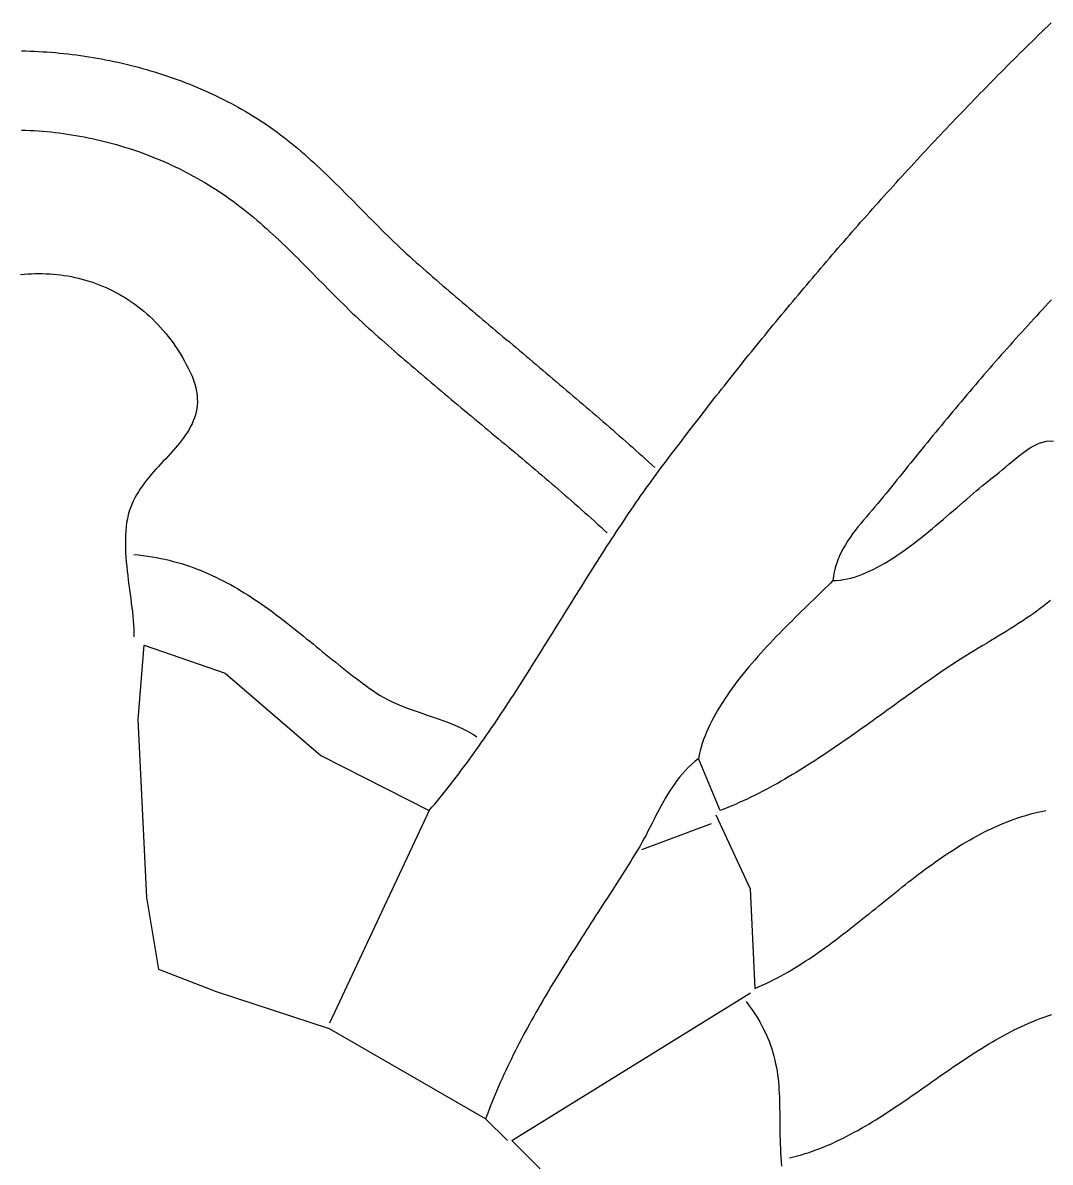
# Model space of a CAD drawing. Header units: millimetres. Extents: x 3 to 844, y 38 to 1106.
# Drawn here: x 433.5 to 670.1, y 736.3 to 998.8 of the extents above; entities that cross this region are included whole.
import ezdxf

# ---------------------------------------------------------------- set-up
doc = ezdxf.new("R2010")
doc.units = ezdxf.units.MM
doc.layers.add('0_0_0', color=3, linetype='Continuous')

msp = doc.modelspace()

# ---------------------------------------------------------------- linework, layer by layer
at = {"layer": '0_0_0'}
for points in [[(670.23, 865.74), (669.46, 865.12), (668.67, 864.5), (667.86, 863.89), (667.04, 863.28), (666.2, 862.68), (665.34, 862.08), (664.47, 861.49), (663.6, 860.91), (662.71, 860.33), (661.82, 859.75), (660.92, 859.18), (660.01, 858.62), (659.11, 858.06), (658.2, 857.5), (657.29, 856.95), (656.39, 856.41), (655.49, 855.86), (654.6, 855.33), (653.72, 854.79), (652.84, 854.26), (651.98, 853.74), (651.13, 853.22), (650.29, 852.7), (649.47, 852.18), (648.66, 851.67), (647.88, 851.16), (647.11, 850.66), (646.32, 850.13), (645.53, 849.59), (644.74, 849.05), (643.94, 848.51), (643.15, 847.95), (642.35, 847.4), (641.55, 846.84), (640.75, 846.27), (639.94, 845.7), (639.14, 845.13), (638.33, 844.55), (637.52, 843.97), (636.71, 843.39), (635.9, 842.81), (635.08, 842.22), (634.27, 841.63), (633.45, 841.04), (632.63, 840.45), (631.81, 839.86), (630.99, 839.27), (630.16, 838.67), (629.34, 838.08), (628.51, 837.49), (627.68, 836.89), (626.85, 836.3), (626.02, 835.71), (625.18, 835.12), (624.35, 834.54), (623.51, 833.95), (622.67, 833.37), (621.83, 832.79), (620.99, 832.21), (620.14, 831.63), (619.3, 831.06), (618.45, 830.49), (617.6, 829.93), (616.75, 829.37), (615.9, 828.82), (615.05, 828.27), (614.19, 827.72), (613.33, 827.19), (612.48, 826.65), (611.62, 826.13), (610.76, 825.61), (609.89, 825.09), (609.03, 824.58), (608.16, 824.09), (607.3, 823.59), (606.43, 823.11), (605.56, 822.63), (604.69, 822.17), (603.81, 821.71), (602.94, 821.26), (602.06, 820.82), (601.18, 820.39), (600.31, 819.97), (599.42, 819.56), (598.54, 819.16), (597.66, 818.77), (596.78, 818.39), (595.89, 818.02), (595, 817.67), (594.11, 817.33), (589.11, 829.33), (588.29, 828.64), (587.51, 827.94), (586.77, 827.23), (586.06, 826.5), (585.4, 825.75), (584.76, 825), (584.16, 824.23), (583.59, 823.45), (583.04, 822.66), (582.51, 821.86), (582.01, 821.05), (581.52, 820.23), (581.05, 819.4), (580.59, 818.57), (580.14, 817.73), (579.7, 816.88), (579.26, 816.03), (578.82, 815.17), (578.39, 814.31), (577.95, 813.44), (577.5, 812.57), (577.05, 811.7), (576.58, 810.83), (576.11, 809.95), (575.61, 809.08), (575.1, 808.2), (574.57, 807.33), (574.04, 806.49), (573.52, 805.65), (572.99, 804.81), (572.45, 803.97), (571.92, 803.13), (571.39, 802.29), (570.85, 801.45), (570.31, 800.61), (569.77, 799.77), (569.23, 798.93), (568.69, 798.09), (568.15, 797.25), (567.6, 796.41), (567.06, 795.57), (566.51, 794.73), (565.97, 793.89), (565.43, 793.05), (564.88, 792.2), (564.34, 791.36), (563.79, 790.51), (563.25, 789.67), (562.7, 788.82), (562.16, 787.98), (561.62, 787.13), (561.08, 786.28), (560.54, 785.43), (560, 784.58), (559.46, 783.73), (558.93, 782.87), (558.4, 782.02), (557.86, 781.16), (557.33, 780.31), (556.81, 779.45), (556.28, 778.59), (555.76, 777.73), (555.24, 776.87), (554.72, 776), (554.21, 775.14), (553.69, 774.27), (553.19, 773.4), (552.68, 772.53), (552.18, 771.66), (551.68, 770.79), (551.19, 769.91), (550.7, 769.03), (550.21, 768.15), (549.73, 767.27), (549.25, 766.39), (548.78, 765.5), (548.31, 764.61), (547.84, 763.72), (547.38, 762.83), (546.93, 761.94), (546.48, 761.04), (546.04, 760.14), (545.6, 759.24), (545.16, 758.33), (544.74, 757.43), (544.32, 756.52), (543.9, 755.6), (543.49, 754.69), (543.09, 753.77), (542.69, 752.85), (542.3, 751.93), (541.92, 751), (541.55, 750.07), (541.18, 749.14), (540.81, 748.21), (540.46, 747.27), (540.11, 746.33), (504.11, 767.08), (478.11, 775.56), (464.84, 780.75), (462.07, 797.33), (460.11, 838.33), (461.43, 855.4), (480.11, 848.97), (502.11, 830.05), (527.11, 817.33), (527.75, 818.08), (528.38, 818.83), (529.01, 819.59), (529.63, 820.36), (530.25, 821.13), (530.87, 821.9), (531.49, 822.67), (532.1, 823.45), (532.7, 824.24), (533.31, 825.02), (533.91, 825.81), (534.51, 826.61), (535.1, 827.4), (535.7, 828.2), (536.28, 829.01), (536.87, 829.81), (537.46, 830.62), (538.04, 831.43), (538.62, 832.25), (539.19, 833.07), (539.77, 833.89), (540.34, 834.71), (540.91, 835.53), (541.47, 836.36), (542.04, 837.19), (542.6, 838.02), (543.16, 838.86), (543.72, 839.7), (544.28, 840.53), (544.83, 841.37), (545.39, 842.22), (545.94, 843.06), (546.49, 843.91), (547.04, 844.75), (547.59, 845.6), (548.13, 846.45), (548.68, 847.3), (549.22, 848.16), (549.76, 849.01), (550.31, 849.87), (550.85, 850.72), (551.39, 851.58), (551.93, 852.44), (552.46, 853.3), (553, 854.16), (553.54, 855.02), (554.07, 855.88), (554.61, 856.74), (555.15, 857.6), (555.68, 858.47), (556.21, 859.33), (556.75, 860.19), (557.28, 861.06), (557.82, 861.92), (558.35, 862.78), (558.89, 863.64), (559.42, 864.51), (559.96, 865.37), (560.49, 866.23), (561.03, 867.09), (561.56, 867.95), (562.1, 868.81), (562.64, 869.67), (563.17, 870.53), (563.71, 871.39), (564.25, 872.25), (564.79, 873.1), (565.33, 873.96), (565.88, 874.81), (566.42, 875.66), (566.96, 876.51), (567.51, 877.36), (568.06, 878.21), (568.6, 879.06), (569.15, 879.9), (569.7, 880.74), (570.26, 881.59), (570.81, 882.43), (571.37, 883.26), (571.93, 884.1), (572.48, 884.93), (573.05, 885.76), (573.61, 886.59), (574.18, 887.42), (574.74, 888.24), (575.31, 889.06), (575.89, 889.88), (576.46, 890.7), (577.04, 891.51), (577.62, 892.32), (578.2, 893.13), (578.79, 893.93), (579.37, 894.73), (579.96, 895.53), (580.56, 896.33), (581.15, 897.12), (581.75, 897.91), (582.34, 898.7), (582.94, 899.49), (583.54, 900.28), (584.13, 901.06), (584.73, 901.85), (585.34, 902.64), (585.94, 903.43), (586.54, 904.22), (587.14, 905.01), (587.75, 905.79), (588.35, 906.58), (588.96, 907.37), (589.57, 908.15), (590.18, 908.94), (590.79, 909.72), (591.4, 910.51), (592.01, 911.29), (592.63, 912.08), (593.24, 912.86), (593.86, 913.64), (594.47, 914.43), (595.09, 915.21), (595.71, 915.99), (596.33, 916.77), (596.95, 917.55), (597.57, 918.34), (598.19, 919.12), (598.81, 919.9), (599.44, 920.68), (600.06, 921.45), (600.69, 922.23), (601.32, 923.01), (601.95, 923.79), (602.58, 924.57), (603.21, 925.34), (603.84, 926.12), (604.47, 926.89), (605.1, 927.67), (605.74, 928.44), (606.37, 929.22), (607.01, 929.99), (607.65, 930.77), (608.29, 931.54), (608.93, 932.31), (609.57, 933.08), (610.21, 933.85), (610.85, 934.62), (611.49, 935.39), (612.14, 936.16), (612.78, 936.93), (613.43, 937.7), (614.08, 938.47), (614.73, 939.23), (615.38, 940), (616.03, 940.77), (616.68, 941.53), (617.33, 942.29), (617.98, 943.06), (618.64, 943.82), (619.29, 944.58), (619.95, 945.35), (620.61, 946.11), (621.26, 946.87), (621.92, 947.63), (622.58, 948.39), (623.24, 949.15), (623.91, 949.9), (624.57, 950.66), (625.23, 951.42), (625.9, 952.17), (626.56, 952.93), (627.23, 953.68), (627.9, 954.44), (628.57, 955.19), (629.24, 955.94), (629.91, 956.69), (630.58, 957.44), (631.25, 958.19), (631.92, 958.94), (632.6, 959.69), (633.27, 960.44), (633.95, 961.19), (634.63, 961.93), (635.3, 962.68), (635.98, 963.42), (636.66, 964.17), (637.34, 964.91), (638.03, 965.65), (638.71, 966.39), (639.39, 967.13), (640.08, 967.87), (640.76, 968.61), (641.45, 969.35), (642.14, 970.09), (642.82, 970.82), (643.51, 971.56), (644.2, 972.29), (644.9, 973.03), (645.59, 973.76), (646.28, 974.49), (646.97, 975.22), (647.67, 975.95), (648.36, 976.68), (649.06, 977.41), (649.76, 978.14), (650.46, 978.87), (651.16, 979.59), (651.86, 980.32), (652.56, 981.04), (653.26, 981.76), (653.96, 982.49), (654.67, 983.21), (655.37, 983.93), (656.08, 984.65), (656.78, 985.36), (657.49, 986.08), (658.2, 986.8), (658.91, 987.51), (659.62, 988.23), (660.33, 988.94), (661.04, 989.65), (661.76, 990.36), (662.47, 991.07), (663.18, 991.78), (663.9, 992.49), (664.62, 993.2), (665.33, 993.9), (666.05, 994.61), (666.77, 995.31), (667.49, 996.02), (668.21, 996.72), (668.93, 997.42), (669.66, 998.12), (670.38, 998.82)], [(433.22, 992.36), (434.19, 992.34), (435.17, 992.31), (436.14, 992.27), (437.11, 992.22), (438.09, 992.16), (439.06, 992.09), (440.03, 992.02), (441, 991.94), (441.98, 991.85), (442.95, 991.75), (443.91, 991.64), (444.88, 991.53), (445.85, 991.4), (446.81, 991.27), (447.78, 991.13), (448.74, 990.98), (449.7, 990.83), (450.65, 990.66), (451.61, 990.49), (452.57, 990.31), (453.52, 990.12), (454.47, 989.92), (455.42, 989.72), (456.36, 989.5), (457.3, 989.28), (458.24, 989.05), (459.18, 988.81), (460.12, 988.57), (461.05, 988.31), (461.98, 988.05), (462.9, 987.78), (463.82, 987.5), (464.74, 987.22), (465.66, 986.92), (466.57, 986.62), (467.48, 986.31), (468.38, 985.99), (469.28, 985.66), (470.18, 985.33), (471.07, 984.99), (471.96, 984.64), (472.84, 984.28), (473.72, 983.92), (474.6, 983.54), (475.47, 983.16), (476.33, 982.77), (477.2, 982.37), (478.05, 981.97), (478.9, 981.56), (479.75, 981.14), (480.59, 980.71), (481.42, 980.27), (482.25, 979.83), (483.08, 979.38), (483.9, 978.92), (484.71, 978.45), (485.52, 977.97), (486.32, 977.49), (487.11, 977), (487.96, 976.46), (488.8, 975.91), (489.63, 975.35), (490.46, 974.78), (491.27, 974.21), (492.08, 973.62), (492.88, 973.02), (493.67, 972.41), (494.45, 971.8), (495.23, 971.17), (496, 970.54), (496.77, 969.9), (497.52, 969.26), (498.28, 968.6), (499.03, 967.95), (499.77, 967.28), (500.51, 966.61), (501.24, 965.94), (501.97, 965.25), (502.69, 964.57), (503.42, 963.88), (504.14, 963.19), (504.85, 962.49), (505.56, 961.79), (506.27, 961.09), (506.98, 960.38), (507.69, 959.67), (508.39, 958.96), (509.1, 958.25), (509.8, 957.54), (510.5, 956.83), (511.21, 956.12), (511.91, 955.4), (512.61, 954.69), (513.31, 953.98), (514.02, 953.27), (514.72, 952.56), (515.43, 951.85), (516.13, 951.14), (516.84, 950.44), (517.56, 949.74), (518.27, 949.04), (518.99, 948.35), (519.71, 947.66), (520.43, 946.97), (521.16, 946.29), (521.89, 945.61), (522.63, 944.94), (523.37, 944.27), (524.11, 943.61), (524.87, 942.95), (525.63, 942.29), (526.38, 941.63), (527.14, 940.97), (527.9, 940.31), (528.66, 939.65), (529.42, 938.99), (530.19, 938.33), (530.95, 937.67), (531.71, 937.02), (532.48, 936.36), (533.24, 935.71), (534.01, 935.05), (534.78, 934.4), (535.55, 933.75), (536.31, 933.09), (537.08, 932.44), (537.85, 931.79), (538.62, 931.14), (539.39, 930.48), (540.16, 929.83), (540.93, 929.18), (541.71, 928.53), (542.48, 927.88), (543.25, 927.23), (544.02, 926.58), (544.79, 925.93), (545.57, 925.28), (546.34, 924.63), (547.11, 923.98), (547.89, 923.33), (548.66, 922.68), (549.43, 922.03), (550.2, 921.38), (550.98, 920.73), (551.75, 920.08), (552.52, 919.43), (553.29, 918.78), (554.06, 918.12), (554.83, 917.47), (555.61, 916.82), (556.38, 916.17), (557.15, 915.52), (557.92, 914.87), (558.69, 914.21), (559.45, 913.56), (560.22, 912.91), (560.99, 912.25), (561.76, 911.6), (562.52, 910.94), (563.29, 910.28), (564.05, 909.63), (564.81, 908.97), (565.58, 908.31), (566.34, 907.65), (567.1, 907), (567.86, 906.34), (568.62, 905.67), (569.38, 905.01), (570.13, 904.35), (570.89, 903.69), (571.64, 903.02), (572.4, 902.36), (573.15, 901.69), (573.9, 901.02), (574.65, 900.36), (575.4, 899.69), (576.14, 899.02), (576.89, 898.35), (577.63, 897.67), (578.37, 897), (579.11, 896.33)], [(433.23, 974.1), (434.19, 974.07), (435.16, 974.03), (436.12, 973.98), (437.08, 973.91), (438.05, 973.84), (439.01, 973.76), (439.97, 973.66), (440.93, 973.56), (441.88, 973.44), (442.84, 973.32), (443.79, 973.18), (444.75, 973.04), (445.7, 972.88), (446.65, 972.71), (447.6, 972.54), (448.54, 972.35), (449.49, 972.15), (450.43, 971.94), (451.37, 971.72), (452.3, 971.5), (453.24, 971.26), (454.17, 971.01), (455.1, 970.75), (456.02, 970.48), (456.95, 970.2), (457.87, 969.91), (458.78, 969.61), (459.7, 969.3), (460.61, 968.98), (461.51, 968.65), (462.41, 968.31), (463.31, 967.96), (464.21, 967.59), (465.1, 967.22), (465.98, 966.84), (466.87, 966.45), (467.74, 966.05), (468.62, 965.64), (469.49, 965.22), (470.35, 964.79), (471.21, 964.35), (472.07, 963.9), (472.92, 963.44), (473.76, 962.97), (474.6, 962.48), (475.43, 961.99), (476.26, 961.49), (477.09, 960.98), (477.9, 960.46), (478.71, 959.93), (479.52, 959.39), (480.32, 958.85), (481.11, 958.29), (481.92, 957.7), (482.72, 957.11), (483.52, 956.5), (484.3, 955.89), (485.08, 955.27), (485.86, 954.65), (486.62, 954.01), (487.38, 953.37), (488.14, 952.72), (488.88, 952.07), (489.63, 951.41), (490.36, 950.74), (491.1, 950.07), (491.82, 949.4), (492.55, 948.72), (493.27, 948.03), (493.99, 947.34), (494.7, 946.65), (495.41, 945.96), (496.12, 945.26), (496.82, 944.56), (497.53, 943.85), (498.23, 943.15), (498.93, 942.44), (499.63, 941.73), (500.33, 941.03), (501.03, 940.32), (501.72, 939.61), (502.42, 938.9), (503.12, 938.19), (503.82, 937.48), (504.52, 936.77), (505.22, 936.07), (505.93, 935.36), (506.63, 934.66), (507.34, 933.96), (508.05, 933.27), (508.76, 932.57), (509.48, 931.88), (510.2, 931.2), (510.92, 930.51), (511.65, 929.84), (512.38, 929.16), (513.11, 928.5), (513.86, 927.83), (514.61, 927.16), (515.36, 926.49), (516.11, 925.82), (516.87, 925.15), (517.62, 924.49), (518.38, 923.83), (519.14, 923.16), (519.9, 922.5), (520.66, 921.84), (521.42, 921.19), (522.18, 920.53), (522.95, 919.87), (523.71, 919.22), (524.48, 918.56), (525.24, 917.91), (526.01, 917.26), (526.78, 916.61), (527.55, 915.95), (528.32, 915.3), (529.09, 914.65), (529.86, 914.01), (530.63, 913.36), (531.41, 912.71), (532.18, 912.06), (532.95, 911.41), (533.73, 910.77), (534.5, 910.12), (535.27, 909.48), (536.05, 908.83), (536.82, 908.18), (537.6, 907.54), (538.37, 906.89), (539.15, 906.25), (539.92, 905.6), (540.7, 904.96), (541.47, 904.31), (542.25, 903.67), (543.02, 903.02), (543.79, 902.38), (544.57, 901.73), (545.34, 901.08), (546.11, 900.44), (546.89, 899.79), (547.66, 899.14), (548.43, 898.49), (549.2, 897.85), (549.97, 897.2), (550.74, 896.55), (551.51, 895.9), (552.27, 895.25), (553.04, 894.59), (553.81, 893.94), (554.57, 893.29), (555.33, 892.63), (556.1, 891.98), (556.86, 891.32), (557.62, 890.66), (558.38, 890.01), (559.14, 889.35), (559.89, 888.68), (560.65, 888.02), (561.4, 887.36), (562.15, 886.7), (562.9, 886.03), (563.65, 885.36), (564.4, 884.69), (565.15, 884.02), (565.89, 883.35), (566.63, 882.68), (567.37, 882), (568.11, 881.33)], [(432.99, 940.8), (433.83, 940.89), (434.67, 940.96), (435.51, 941), (436.35, 941.03), (437.2, 941.05), (438.04, 941.04), (438.87, 941.02), (439.71, 940.97), (440.55, 940.91), (441.38, 940.83), (442.21, 940.74), (443.04, 940.62), (443.87, 940.49), (444.69, 940.34), (445.51, 940.17), (446.32, 939.98), (447.13, 939.77), (447.94, 939.55), (448.74, 939.3), (449.54, 939.04), (450.33, 938.76), (451.11, 938.46), (451.89, 938.14), (452.67, 937.81), (453.44, 937.46), (454.2, 937.09), (454.95, 936.7), (455.7, 936.29), (456.44, 935.86), (457.17, 935.42), (457.89, 934.95), (458.61, 934.47), (459.31, 933.97), (460.01, 933.45), (460.7, 932.92), (461.38, 932.36), (462.04, 931.79), (462.7, 931.2), (463.35, 930.59), (463.99, 929.96), (464.61, 929.31), (465.23, 928.65), (465.83, 927.96), (466.42, 927.26), (467, 926.54), (467.57, 925.8), (468.12, 925.05), (468.66, 924.27), (469.19, 923.48), (469.71, 922.66), (470.21, 921.83), (470.69, 920.98), (471.16, 920.12), (471.62, 919.23), (472.06, 918.33), (472.48, 917.38), (472.84, 916.46), (473.13, 915.57), (473.36, 914.7), (473.53, 913.86), (473.64, 913.03), (473.7, 912.23), (473.71, 911.45), (473.66, 910.68), (473.57, 909.94), (473.44, 909.21), (473.26, 908.5), (473.04, 907.8), (472.78, 907.11), (472.48, 906.44), (472.15, 905.78), (471.79, 905.13), (471.4, 904.49), (470.99, 903.86), (470.54, 903.23), (470.08, 902.61), (469.6, 902), (469.1, 901.4), (468.58, 900.79), (468.05, 900.19), (467.51, 899.59), (466.96, 898.99), (466.41, 898.39), (465.85, 897.79), (465.29, 897.19), (464.73, 896.58), (464.18, 895.96), (463.63, 895.35), (463.08, 894.72), (462.55, 894.09), (462.03, 893.45), (461.53, 892.8), (461.04, 892.13), (460.57, 891.46), (460.13, 890.77), (459.7, 890.07), (459.31, 889.36), (458.94, 888.63), (458.6, 887.88), (458.3, 887.11), (458.03, 886.33), (457.79, 885.46), (457.58, 884.57), (457.42, 883.66), (457.3, 882.72), (457.2, 881.76), (457.15, 880.79), (457.12, 879.8), (457.12, 878.79), (457.14, 877.77), (457.18, 876.73), (457.25, 875.69), (457.33, 874.64), (457.43, 873.58), (457.55, 872.52), (457.67, 871.46), (457.8, 870.39), (457.93, 869.33), (458.07, 868.27), (458.21, 867.22), (458.35, 866.17), (458.49, 865.13), (458.61, 864.1), (458.73, 863.08), (458.84, 862.08), (458.93, 861.09), (459.01, 860.12), (459.06, 859.16), (459.1, 858.23), (459.11, 857.33)], [(670.45, 935), (669.76, 934.27), (669.08, 933.54), (668.39, 932.8), (667.71, 932.06), (667.03, 931.33), (666.34, 930.58), (665.65, 929.83), (664.97, 929.08), (664.29, 928.33), (663.61, 927.58), (662.93, 926.83), (662.25, 926.08), (661.57, 925.32), (660.9, 924.56), (660.23, 923.81), (659.55, 923.05), (658.88, 922.29), (658.21, 921.52), (657.55, 920.76), (656.88, 920), (656.22, 919.23), (655.55, 918.47), (654.89, 917.7), (654.23, 916.93), (653.57, 916.16), (652.91, 915.39), (652.25, 914.62), (651.6, 913.85), (650.94, 913.07), (650.29, 912.3), (649.63, 911.52), (648.98, 910.75), (648.33, 909.97), (647.68, 909.19), (647.03, 908.41), (646.38, 907.63), (645.73, 906.85), (645.09, 906.07), (644.44, 905.29), (643.8, 904.51), (643.15, 903.72), (642.51, 902.94), (641.87, 902.15), (641.23, 901.37), (640.59, 900.58), (639.95, 899.8), (639.31, 899.01), (638.67, 898.22), (638.03, 897.44), (637.39, 896.65), (636.76, 895.86), (636.12, 895.07), (635.48, 894.28), (634.85, 893.49), (634.21, 892.7), (633.58, 891.91), (632.95, 891.12), (632.31, 890.33), (631.7, 889.58), (631.08, 888.83), (630.44, 888.08), (629.79, 887.32), (629.13, 886.56), (628.47, 885.8), (627.81, 885.03), (627.15, 884.26), (626.5, 883.47), (625.86, 882.68), (625.24, 881.88), (624.64, 881.07), (624.05, 880.26), (623.49, 879.42), (622.97, 878.58), (622.47, 877.73), (622.01, 876.86), (621.59, 875.98), (621.21, 875.08), (620.89, 874.16), (620.61, 873.23), (620.38, 872.28), (620.22, 871.31), (620.11, 870.33), (620.92, 870.36), (621.74, 870.43), (622.57, 870.55), (623.4, 870.71), (624.23, 870.91), (625.08, 871.14), (625.92, 871.42), (626.77, 871.73), (627.62, 872.08), (628.48, 872.46), (629.34, 872.86), (630.2, 873.3), (631.06, 873.77), (631.92, 874.26), (632.79, 874.78), (633.65, 875.31), (634.51, 875.87), (635.37, 876.45), (636.24, 877.05), (637.09, 877.67), (637.95, 878.3), (638.8, 878.94), (639.65, 879.59), (640.5, 880.26), (641.34, 880.93), (642.18, 881.61), (643.01, 882.29), (643.83, 882.98), (644.65, 883.67), (645.46, 884.36), (646.27, 885.05), (647.06, 885.74), (647.85, 886.43), (648.63, 887.1), (649.4, 887.77), (650.16, 888.43), (650.91, 889.09), (651.65, 889.72), (652.38, 890.35), (653.09, 890.96), (653.8, 891.55), (654.49, 892.12), (655.17, 892.68), (655.83, 893.21), (656.48, 893.72), (657.11, 894.2), (657.72, 894.67), (658.37, 895.21), (659.08, 895.82), (659.83, 896.46), (660.61, 897.14), (661.43, 897.83), (662.27, 898.53), (663.14, 899.21), (664.02, 899.86), (664.91, 900.48), (665.8, 901.04), (666.7, 901.53), (667.58, 901.94), (668.45, 902.24), (669.31, 902.44), (670.14, 902.51), (670.94, 902.44)], [(459.11, 876.33), (460.17, 876.22), (461.22, 876.1), (462.25, 875.96), (463.26, 875.8), (464.27, 875.63), (465.26, 875.43), (466.24, 875.22), (467.21, 875), (468.17, 874.75), (469.11, 874.49), (470.04, 874.22), (470.97, 873.93), (471.88, 873.62), (472.78, 873.3), (473.67, 872.97), (474.56, 872.62), (475.43, 872.26), (476.3, 871.88), (477.15, 871.5), (478, 871.1), (478.84, 870.68), (479.67, 870.26), (480.5, 869.83), (481.31, 869.38), (482.13, 868.92), (482.93, 868.46), (483.73, 867.98), (484.52, 867.49), (485.31, 867), (486.09, 866.49), (486.87, 865.98), (487.64, 865.46), (488.4, 864.93), (489.17, 864.4), (489.93, 863.85), (490.68, 863.31), (491.44, 862.75), (492.19, 862.19), (492.94, 861.62), (493.68, 861.05), (494.43, 860.47), (495.17, 859.89), (495.91, 859.31), (496.65, 858.72), (497.39, 858.12), (498.13, 857.53), (498.87, 856.93), (499.61, 856.33), (500.35, 855.73), (501.09, 855.12), (501.83, 854.52), (502.57, 853.91), (503.32, 853.31), (504.07, 852.7), (504.82, 852.09), (505.57, 851.49), (506.32, 850.88), (507.08, 850.28), (507.85, 849.68), (508.61, 849.08), (509.38, 848.48), (510.16, 847.88), (510.94, 847.29), (511.72, 846.7), (512.51, 846.12), (513.31, 845.54), (514.11, 844.96), (514.95, 844.4), (515.79, 843.86), (516.65, 843.37), (517.52, 842.9), (518.4, 842.47), (519.29, 842.06), (520.19, 841.67), (521.09, 841.3), (522, 840.95), (522.92, 840.61), (523.84, 840.29), (524.76, 839.97), (525.68, 839.66), (526.61, 839.35), (527.53, 839.04), (528.45, 838.73), (529.37, 838.41), (530.28, 838.09), (531.19, 837.75), (532.09, 837.4), (532.98, 837.04), (533.87, 836.65), (534.74, 836.24), (535.6, 835.81), (536.45, 835.35), (537.29, 834.85), (538.11, 834.33)], [(620.11, 870.33), (619.51, 869.72), (618.89, 869.11), (618.25, 868.49), (617.61, 867.85), (616.95, 867.21), (616.28, 866.56), (615.61, 865.91), (614.92, 865.24), (614.23, 864.57), (613.53, 863.88), (612.82, 863.2), (612.11, 862.5), (611.4, 861.79), (610.68, 861.08), (609.96, 860.36), (609.23, 859.63), (608.51, 858.9), (607.79, 858.16), (607.06, 857.41), (606.34, 856.66), (605.62, 855.9), (604.91, 855.14), (604.2, 854.36), (603.49, 853.59), (602.79, 852.81), (602.1, 852.02), (601.41, 851.23), (600.74, 850.43), (600.07, 849.62), (599.41, 848.82), (598.77, 848.01), (598.13, 847.19), (597.51, 846.37), (596.91, 845.54), (596.31, 844.71), (595.74, 843.88), (595.17, 843.05), (594.63, 842.21), (594.1, 841.37), (593.6, 840.52), (593.11, 839.67), (592.64, 838.82), (592.2, 837.97), (591.78, 837.11), (591.38, 836.25), (591, 835.39), (590.65, 834.53), (590.32, 833.67), (590.02, 832.8), (589.75, 831.93), (589.51, 831.07), (589.3, 830.2), (589.11, 829.33)], [(527.11, 817.33), (504.11, 768.33)], [(593.11, 816.33), (601.07, 799.33), (602.11, 776.33), (602.98, 776.7), (603.83, 777.08), (604.69, 777.48), (605.53, 777.89), (606.37, 778.31), (607.21, 778.75), (608.04, 779.2), (608.87, 779.65), (609.69, 780.12), (610.51, 780.6), (611.32, 781.09), (612.13, 781.59), (612.93, 782.1), (613.73, 782.61), (614.53, 783.14), (615.32, 783.67), (616.11, 784.21), (616.9, 784.76), (617.68, 785.31), (618.46, 785.87), (619.24, 786.44), (620.02, 787.01), (620.79, 787.59), (621.56, 788.18), (622.33, 788.76), (623.1, 789.36), (623.86, 789.95), (624.63, 790.55), (625.39, 791.15), (626.15, 791.76), (626.91, 792.37), (627.67, 792.97), (628.43, 793.58), (629.19, 794.2), (629.95, 794.81), (630.7, 795.42), (631.46, 796.03), (632.22, 796.64), (632.98, 797.25), (633.74, 797.86), (634.49, 798.47), (635.25, 799.08), (636.01, 799.68), (636.78, 800.28), (637.54, 800.88), (638.3, 801.47), (639.07, 802.06), (639.84, 802.65), (640.61, 803.23), (641.38, 803.8), (642.15, 804.37), (642.93, 804.93), (643.71, 805.49), (644.49, 806.04), (645.28, 806.59), (646.06, 807.12), (646.86, 807.65), (647.65, 808.17), (648.45, 808.68), (649.25, 809.18), (650.06, 809.67), (650.87, 810.16), (651.68, 810.63), (652.5, 811.09), (653.32, 811.54), (654.15, 811.98), (654.98, 812.41), (655.82, 812.82), (656.67, 813.23), (657.51, 813.62), (658.37, 813.99), (659.23, 814.35), (660.09, 814.7), (660.97, 815.04), (661.84, 815.36), (662.73, 815.66), (663.62, 815.95), (664.52, 816.22), (665.42, 816.48), (666.33, 816.72), (667.25, 816.94), (668.18, 817.14), (669.11, 817.33)], [(576.11, 808.33), (592.11, 814.33)], [(571.57, 715.75), (546.11, 741.33), (601.11, 775.33)], [(600.11, 773.33), (600.83, 772.37), (601.5, 771.42), (602.12, 770.48), (602.7, 769.55), (603.24, 768.64), (603.74, 767.73), (604.21, 766.83), (604.63, 765.94), (605.02, 765.06), (605.38, 764.18), (605.71, 763.31), (606, 762.44), (606.27, 761.58), (606.51, 760.73), (606.72, 759.87), (606.91, 759.02), (607.08, 758.17), (607.22, 757.32), (607.35, 756.47), (607.45, 755.62), (607.54, 754.77), (607.62, 753.92), (607.68, 753.07), (607.73, 752.21), (607.77, 751.35), (607.8, 750.48), (607.82, 749.61), (607.83, 748.74), (607.84, 747.85), (607.85, 746.96), (607.86, 746.06), (607.86, 745.15), (607.87, 744.24), (607.88, 743.31), (607.9, 742.37), (607.92, 741.42), (607.95, 740.46), (607.99, 739.49), (608.04, 738.5), (608.1, 737.49), (608.18, 736.48), (608.27, 735.44)], [(610.11, 737.33), (611.03, 737.55), (611.94, 737.78), (612.84, 738.04), (613.74, 738.31), (614.63, 738.6), (615.52, 738.91), (616.41, 739.23), (617.28, 739.57), (618.16, 739.92), (619.03, 740.28), (619.89, 740.66), (620.75, 741.06), (621.61, 741.46), (622.47, 741.88), (623.31, 742.31), (624.16, 742.75), (625, 743.21), (625.84, 743.67), (626.68, 744.14), (627.51, 744.62), (628.34, 745.11), (629.17, 745.61), (630, 746.12), (630.82, 746.64), (631.64, 747.16), (632.46, 747.69), (633.28, 748.22), (634.09, 748.76), (634.91, 749.3), (635.72, 749.85), (636.53, 750.4), (637.34, 750.96), (638.15, 751.52), (638.96, 752.08), (639.76, 752.65), (640.57, 753.21), (641.38, 753.78), (642.18, 754.34), (642.99, 754.91), (643.8, 755.47), (644.6, 756.04), (645.41, 756.6), (646.22, 757.16), (647.02, 757.72), (647.83, 758.28), (648.64, 758.83), (649.45, 759.38), (650.27, 759.92), (651.08, 760.46), (651.89, 761), (652.71, 761.52), (653.53, 762.04), (654.35, 762.56), (655.17, 763.07), (656, 763.56), (656.82, 764.05), (657.65, 764.54), (658.49, 765.01), (659.32, 765.47), (660.16, 765.92), (661, 766.36), (661.85, 766.79), (662.7, 767.21), (663.55, 767.61), (664.4, 768.01), (665.26, 768.38), (666.13, 768.75), (667, 769.1), (667.87, 769.43), (668.75, 769.76), (669.63, 770.06), (670.51, 770.35)], [(540.11, 746.33), (545.11, 741.33)]]:
    msp.add_lwpolyline(points, dxfattribs=at)

doc.saveas('drawing.dxf')
